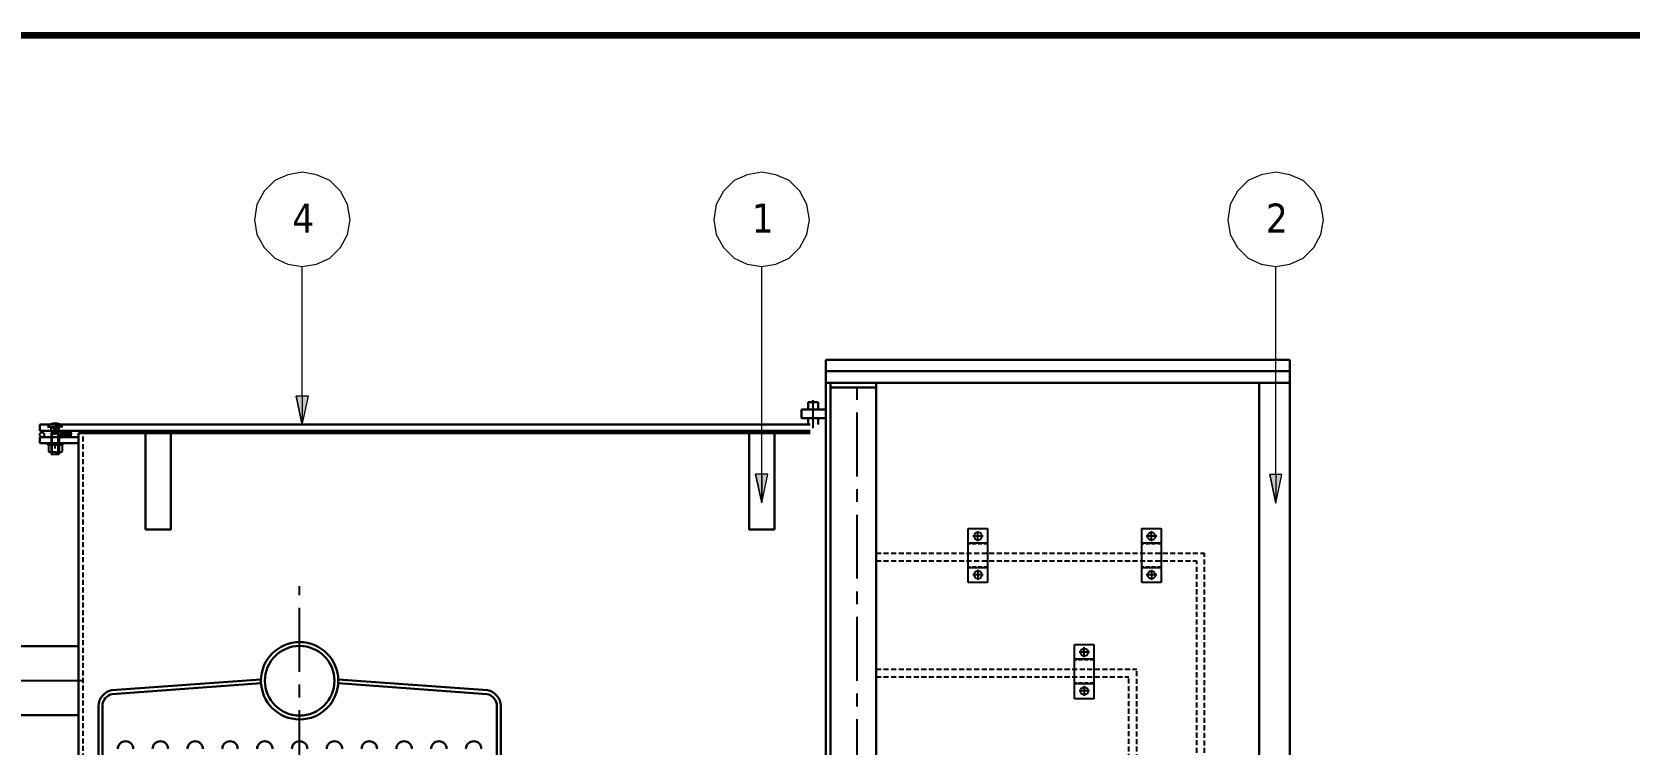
# Model space of a CAD drawing. Header units: millimetres. Extents: x 183355 to 194386, y -190559 to -183233.
# Drawn here: x 188390 to 190455, y -184396 to -183475 of the extents above; entities that cross this region are included whole.
import ezdxf

# ---------------------------------------------------------------- set-up
doc = ezdxf.new("R2010")
doc.units = ezdxf.units.MM
doc.header["$LTSCALE"] = 13
for name, pattern in [('CENTER', [50.8, 31.75, -6.35, 6.35, -6.35]), ('CENTERX2', [101.6, 63.5, -12.7, 12.7, -12.7]), ('DASHED', [0.75, 0.5, -0.25]), ('HIDDEN', [9.525, 6.35, -3.175])]:
    doc.linetypes.add(name, pattern=pattern)
for name, color, linetype in [('1', 4, 'Continuous'), ('1轮廓实线层', 7, 'Continuous'), ('2细线层', 4, 'Continuous'), ('3', 6, 'HIDDEN'), ('3中心线层', 1, 'CENTER'), ('4虚线层', 6, 'DASHED'), ('5剖面线层', 2, 'Continuous'), ('粗实线', 4, 'Continuous'), ('细实线', 2, 'Continuous')]:
    doc.layers.add(name, color=color, linetype=linetype)
doc.layers.add('标注、文本', color=3, linetype='Continuous', lineweight=25)
doc.layers.add('铁心', color=3, linetype='Continuous', lineweight=0)
doc.styles.add('Tahoma$001', font='tahoma.ttf', dxfattribs={"height": 2.159784})

# ---------------------------------------------------------------- blocks, each defined once
blk = doc.blocks.new('A$C7FBB5A69')
at = {"layer": '1'}
for p, q in [((0, 0), (0, 70)), ((0, 70), (25, 70)), ((25, 70), (25, 0)), ((25, 51), (0, 51)), ((25, 19), (0, 19)), ((25, 0), (0, 0))]:
    blk.add_line(p, q, dxfattribs=at)
for centre in [(12.5, 60), (12.5, 10)]:
    blk.add_circle(centre, 5, dxfattribs=at)
at = {"layer": '3', "ltscale": 0.06}
for p, q in [((25, 50), (0, 50)), ((25, 20), (0, 20))]:
    blk.add_line(p, q, dxfattribs=at)
at = {"layer": '3中心线层'}
for p, q in [((12.5, 53.6), (12.5, 66.4)), ((19.3, 60), (5.7, 60)), ((19.3, 10), (5.7, 10)), ((12.5, 16.4), (12.5, 3.6))]:
    blk.add_line(p, q, dxfattribs=at)

msp = doc.modelspace()

# ---------------------------------------------------------------- hatches: boundary and pattern name
at = {"layer": '5剖面线层'}
msp.add_hatch(color=256, dxfattribs=at).paths.add_polyline_path([(188437.655, -183998.969, 1), (188437.655, -183990.969), (188429.884, -183990.969, 1), (188429.884, -183998.969)])
at = {"layer": '铁心'}
for points in [[(188732.108, -183946.234), (188747.769, -183946.234), (188739.939, -183983.28)], [(188747.769, -183946.234), (188739.939, -183983.28), (188732.108, -183946.234)], [(189325.848, -184047.114), (189341.509, -184047.114), (189333.678, -184084.161)], [(189341.509, -184047.114), (189333.678, -184084.161), (189325.848, -184047.114)], [(189990.278, -184047.338), (190005.939, -184047.338), (189998.109, -184084.384)], [(190005.939, -184047.338), (189998.109, -184084.384), (189990.278, -184047.338)]]:
    msp.add_hatch(color=256, dxfattribs=at).paths.add_polyline_path(points)

# ---------------------------------------------------------------- linework, layer by layer
at = {"layer": '1', "color": 1, "linetype": 'CENTERX2', "lineweight": -3, "ltscale": 0.1}
for p, q in [((189457.072, -185898.969), (189457.072, -183928.971)), ((189457.072, -185898.969), (189457.072, -183928.971)), ((189400.301, -183987.441), (189400.301, -183951.228)), ((188736.491, -185755.254), (188736.491, -184191.736)), ((188456.491, -184313.969), (187513.577, -184313.969))]:
    msp.add_line(p, q, dxfattribs=at)
at = {"layer": '1'}
msp.add_line((188450.491, -184089.269), (188450.491, -184088.969), dxfattribs=at)
at = {"layer": '1', "const_width": 8.634}
msp.add_lwpolyline([(183995.863, -190287.936), (193468.183, -190287.936), (193468.183, -183479.706), (183995.863, -183479.706), (183995.863, -190287.936)], dxfattribs=at)
at = {"layer": '1轮廓实线层'}
for p, q in [((188410.463, -183985.969), (188420.491, -183985.969)), ((188415.311, -183992.369), (188425.671, -183985.969)), ((188425.671, -183992.369), (188415.311, -183985.969)), ((188415.311, -183992.369), (188415.311, -183985.969)), ((188415.311, -183992.369), (188425.671, -183992.369)), ((188415.491, -183994.969), (188416.491, -183992.369)), ((188415.491, -183994.969), (188420.491, -183994.969)), ((188415.491, -183994.969), (188415.491, -184020.969)), ((188425.671, -183992.369), (188416.491, -183992.369)), ((188416.491, -183992.369), (188416.491, -183992.369)), ((188430.52, -183985.969), (188420.491, -183985.969)), ((188425.491, -183994.969), (188420.491, -183994.969)), ((188425.491, -183994.969), (188424.491, -183992.369)), ((188425.491, -183994.969), (188425.491, -184020.969)), ((188425.671, -183992.369), (188425.671, -183985.969)), ((188410.491, -184008.969), (188410.491, -184006.969)), ((188420.491, -184008.969), (188410.491, -184008.969)), ((188411.946, -184009.681), (188411.946, -184017.756)), ((188412.641, -184008.969), (188420.491, -184008.969)), ((188420.741, -184008.969), (188414.145, -184008.969)), ((188420.741, -184018.469), (188414.145, -184018.469)), ((188415.491, -184020.969), (188425.491, -184020.969)), ((188416.344, -184009.681), (188416.344, -184017.756)), ((188420.491, -184008.969), (188430.491, -184008.969)), ((188428.341, -184008.969), (188420.491, -184008.969)), ((188420.741, -184008.969), (188427.337, -184008.969)), ((188420.741, -184018.469), (188427.337, -184018.469)), ((188425.139, -184009.681), (188425.139, -184017.756)), ((188429.536, -184009.681), (188429.536, -184017.756)), ((188430.491, -184008.969), (188430.491, -184006.969))]:
    msp.add_line(p, q, dxfattribs=at)
for centre, radius, start, end in [((188420.42, -183993.358), 12.4, 89.672726, 143.421423), ((188420.361, -183993.761), 12.803, 37.488414, 89.417438), ((188414.145, -184012.718), 3.749, 54.090399, 125.909601), ((188414.145, -184014.72), 3.749, 234.090399, 305.909601), ((188420.741, -184022.895), 13.927, 71.593388, 108.406612), ((188420.741, -184004.542), 13.927, 251.593388, 288.406612), ((188427.337, -184012.718), 3.749, 54.090399, 125.909601), ((188427.337, -184014.72), 3.749, 234.090399, 305.909601)]:
    msp.add_arc(centre, radius, start, end, dxfattribs=at)
at = {"layer": '2细线层'}
for p, q in [((188416.491, -184020.969), (188416.491, -183992.369)), ((188424.491, -184020.969), (188424.491, -183992.369))]:
    msp.add_line(p, q, dxfattribs=at)
at = {"layer": '3中心线层'}
msp.add_line((188420.491, -184013.665), (188420.491, -184006.873), dxfattribs=at)
at = {"layer": '4虚线层'}
for p, q in [((188456.491, -184502.13), (188456.491, -183993.969)), ((188496.491, -183993.969), (189396.491, -183993.969)), ((188415.241, -184008.969), (188415.241, -184006.969)), ((188425.741, -184008.969), (188425.741, -184006.969)), ((189481.491, -184148.969), (189906.162, -184148.969)), ((189906.162, -185606.548), (189906.162, -184148.969)), ((189481.491, -184158.969), (189896.162, -184158.969)), ((189896.162, -185596.548), (189896.162, -184158.969)), ((189416.491, -184188.969), (189416.491, -185888.969)), ((189416.491, -184188.969), (189416.491, -185890.969)), ((189416.491, -184278.969), (189416.491, -185890.969)), ((189416.491, -184308.969), (189416.491, -185890.969)), ((189481.491, -184298.969), (189818.397, -184298.969)), ((189481.491, -184308.969), (189808.397, -184308.969)), ((189808.397, -185575.269), (189808.397, -184308.969)), ((189818.397, -185585.269), (189818.397, -184298.969))]:
    msp.add_line(p, q, dxfattribs=at)
at = {"layer": '4虚线层', "ltscale": 3}
msp.add_circle((188403.491, -183995.969), 3, dxfattribs=at)
at = {"layer": '标注、文本', "color": 4, "lineweight": 30}
for p, q in [((190016.491, -183898.971), (190016.491, -185998.969)), ((189416.491, -183928.971), (189416.491, -185898.969)), ((188686.524, -184312.147), (188493.876, -184326.163)), ((188979.106, -184326.163), (188786.458, -184312.147)), ((188686.595, -184317.19), (188494.36, -184331.135)), ((188978.462, -184331.123), (188786.387, -184317.19)), ((188476.491, -184346.539), (188476.491, -185681.398)), ((188481.491, -184346.539), (188481.491, -185681.398)), ((188991.491, -184346.539), (188991.491, -185681.398)), ((188996.491, -184346.539), (188996.491, -185681.398))]:
    msp.add_line(p, q, dxfattribs=at)
for radius in [50, 45, 45]:
    msp.add_circle((188736.491, -184313.969), radius, dxfattribs=at)
for centre, radius, start, end in [((188497.628, -184346.968), 21.141, 100.222563, 178.836598), ((188497.681, -184346.987), 16.196, 101.834207, 178.416985), ((188975.345, -184346.971), 16.152, 1.532394, 78.872526), ((188975.356, -184346.967), 21.139, 1.159353, 79.781487), ((188511.491, -184402.068), 10, 0, 180), ((188556.491, -184402.068), 10, 0, 180), ((188601.491, -184402.068), 10, 0, 180), ((188646.491, -184402.068), 10, 0, 180), ((188691.491, -184402.068), 10, 0, 180), ((188736.491, -184402.068), 10, 0, 180), ((188781.491, -184402.068), 10, 0, 180), ((188826.491, -184402.068), 10, 0, 180), ((188871.491, -184402.068), 10, 0, 180), ((188916.491, -184402.068), 10, 0, 180), ((188961.491, -184402.068), 10, 0, 180)]:
    msp.add_arc(centre, radius, start, end, dxfattribs=at)
at = {"layer": '粗实线', "lineweight": 30}
for p, q in [((189416.491, -183898.971), (190016.491, -183898.971)), ((189416.491, -183928.971), (189416.491, -183898.971)), ((189416.491, -183898.971), (189966.491, -183898.971)), ((189416.491, -183913.971), (190016.491, -183913.971)), ((189416.491, -183913.971), (189966.491, -183913.971)), ((189416.491, -183928.971), (189481.491, -183928.971)), ((189416.491, -183928.971), (190016.491, -183928.971)), ((189422.491, -183928.971), (189422.491, -185892.969)), ((189422.491, -183934.971), (189481.491, -183934.971)), ((189481.491, -185898.969), (189481.491, -183928.971)), ((189976.491, -185898.969), (189976.491, -183928.971)), ((189385.193, -183963.39), (189385.193, -183974.669)), ((189385.193, -183963.39), (189416.491, -183963.39)), ((189393.821, -183953.928), (189393.821, -183963.39)), ((189393.821, -183953.928), (189406.781, -183953.928)), ((189406.781, -183953.928), (189406.781, -183963.39)), ((189396.491, -183982.969), (188400.491, -183982.969)), ((188400.491, -183982.969), (188400.491, -183990.969)), ((189385.193, -183974.669), (189416.491, -183974.669)), ((189393.821, -183974.669), (189393.821, -183982.969)), ((189406.781, -183974.669), (189406.781, -183982.969)), ((189396.491, -183990.969), (188400.491, -183990.969)), ((188450.491, -183998.969), (188400.491, -183998.969)), ((188400.491, -183998.969), (188400.491, -184006.969)), ((188450.491, -183993.969), (189396.491, -183993.969)), ((188450.491, -184502.13), (188450.491, -183993.969)), ((188400.491, -184006.969), (188450.491, -184006.969)), ((188450.491, -184303.469), (188450.491, -184358.469))]:
    msp.add_line(p, q, dxfattribs=at)
at = {"layer": '粗实线'}
msp.add_line((188415.491, -184020.969), (188415.491, -184020.969), dxfattribs=at)
at = {"layer": '粗实线', "lineweight": 30}
for points in [[(188569.867, -183993.969), (188537.268, -183993.969), (188537.268, -184118.416), (188569.867, -184118.416)], [(188569.867, -183993.969), (188537.268, -183993.969), (188537.268, -184118.416), (188569.867, -184118.416)], [(189350.194, -183993.969), (189317.595, -183993.969), (189317.595, -184118.416), (189350.194, -184118.416)], [(189350.194, -183993.969), (189317.595, -183993.969), (189317.595, -184118.416), (189350.194, -184118.416)]]:
    msp.add_lwpolyline(points, close=True, dxfattribs=at)
msp.add_lwpolyline([(187927.337, -184269.469), (188450.491, -184269.469), (188450.491, -184358.469), (187537.491, -184358.469), (187537.491, -184269.469), (187917.337, -184269.469)], dxfattribs=at)
at = {"layer": '细实线'}
msp.add_arc((188437.655, -183994.969), 4, 270, 90, dxfattribs=at)
at = {"layer": '铁心'}
for points in [[(188801.616, -183718.391), (188798.303, -183698.512), (188789.268, -183681.345), (188775.413, -183667.49), (188758.245, -183659.96), (188739.873, -183656.647), (188721.199, -183659.96), (188704.333, -183667.49), (188690.478, -183681.345), (188681.141, -183698.512), (188678.129, -183718.391), (188681.141, -183737.064), (188690.478, -183753.931), (188704.333, -183767.785), (188721.199, -183775.616), (188739.873, -183778.628), (188758.245, -183775.616), (188775.413, -183767.785), (188789.268, -183753.931), (188798.303, -183737.064)], [(189395.422, -183718.391), (189392.109, -183698.512), (189383.073, -183681.345), (189369.219, -183667.49), (189352.051, -183659.96), (189333.678, -183656.647), (189315.005, -183659.96), (189298.138, -183667.49), (189284.284, -183681.345), (189274.947, -183698.512), (189271.935, -183718.391), (189274.947, -183737.064), (189284.284, -183753.931), (189298.138, -183767.785), (189315.005, -183775.616), (189333.678, -183778.628), (189352.051, -183775.616), (189369.219, -183767.785), (189383.073, -183753.931), (189392.109, -183737.064)], [(190059.852, -183718.391), (190056.539, -183698.512), (190047.503, -183681.345), (190033.649, -183667.49), (190016.481, -183659.96), (189998.109, -183656.647), (189979.435, -183659.96), (189962.568, -183667.49), (189948.714, -183681.345), (189939.377, -183698.512), (189936.365, -183718.391), (189939.377, -183737.064), (189948.714, -183753.931), (189962.568, -183767.785), (189979.435, -183775.616), (189998.109, -183778.628), (190016.481, -183775.616), (190033.649, -183767.785), (190047.503, -183753.931), (190056.539, -183737.064)], [(188732.108, -183946.234), (188739.939, -183983.28), (188747.769, -183946.234)], [(189325.848, -184047.114), (189333.678, -184084.161), (189341.509, -184047.114)], [(189990.278, -184047.338), (189998.109, -184084.384), (190005.939, -184047.338)]]:
    msp.add_lwpolyline(points, close=True, dxfattribs=at)
for points in [[(188739.939, -183946.234), (188739.873, -183778.628), (188739.873, -183778.628)], [(189333.678, -184077.114), (189333.678, -183778.628), (189333.678, -183778.628)], [(189998.109, -184047.338), (189998.109, -183778.628), (189998.109, -183778.628)], [(188739.939, -183946.234), (188739.939, -183983.28), (188732.108, -183946.234)], [(188739.939, -183983.28), (188747.769, -183946.234), (188732.108, -183946.234)], [(189333.678, -184047.114), (189333.678, -184084.161), (189325.848, -184047.114)], [(189333.678, -184084.161), (189341.509, -184047.114), (189325.848, -184047.114)], [(189998.109, -184047.338), (189998.109, -184084.384), (189990.278, -184047.338)], [(189998.109, -184084.384), (190005.939, -184047.338), (189990.278, -184047.338)]]:
    msp.add_lwpolyline(points, dxfattribs=at)

# ---------------------------------------------------------------- block references
at = {"layer": '标注、文本'}
for p in [(189600.698, -184187.114), (189825.008, -184187.114), (189738.143, -184337.114)]:
    msp.add_blockref('A$C7FBB5A69', p, dxfattribs=at)

# ---------------------------------------------------------------- texts
at = {"layer": '铁心', "style": 'Tahoma$001'}
for s, p in [('4', (188727.108, -183734.813)), ('1', (189320.914, -183734.813)), ('2', (189985.344, -183734.813))]:
    msp.add_text(s, height=37.589, dxfattribs=at).set_placement(p)

doc.saveas('drawing.dxf')
